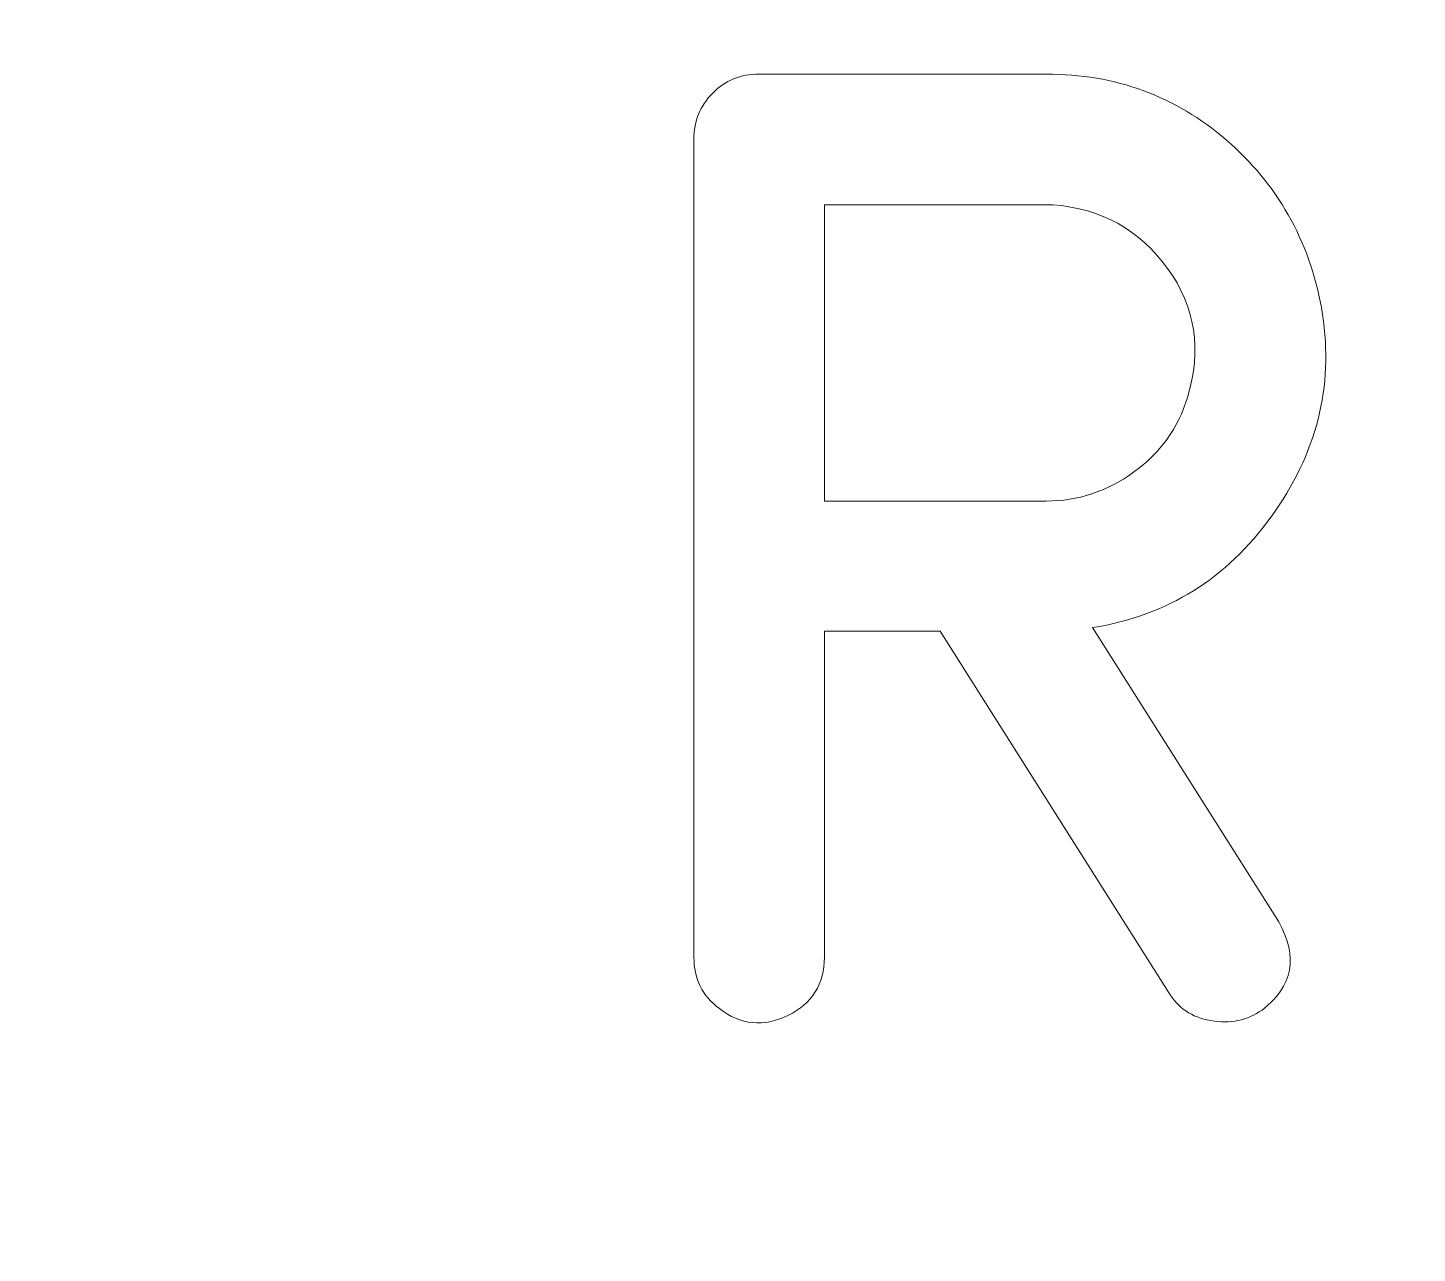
# Model space of a CAD drawing. Header units: millimetres. Extents: x -73 to 73, y -192 to 195.
# Drawn here: x -59.886 to -55.234, y 185.02 to 189.122 of the extents above; entities that cross this region are included whole.
import ezdxf

# ---------------------------------------------------------------- set-up
doc = ezdxf.new("R2010")
doc.units = ezdxf.units.MM
doc.header["$MEASUREMENT"] = 0
doc.layers.add('LED', color=7, linetype='Continuous')

msp = doc.modelspace()

# ---------------------------------------------------------------- linework, layer by layer
at = {"layer": 'LED', "color": 250, "lineweight": 9}
msp.add_open_spline([(70.6599, 74.2658), (70.9361, 74.248), (71.2072, 74.3453), (71.409, 74.5346), (71.409, 74.5346), (71.6108, 74.724), (71.7252, 74.987), (71.725, 75.2637), (71.725, 75.2637), (71.725, 75.2637), (71.725, 89.1213), (71.725, 89.1213), (71.725, 89.1213), (71.7248, 89.3867), (71.6193, 89.6411), (71.4315, 89.8287), (71.4315, 89.8287), (71.2437, 90.0162), (70.9904, 90.1215), (70.725, 90.1213), (70.725, 90.1213), (70.725, 90.1213), (68.2625, 90.1213), (68.2625, 90.1213), (68.2625, 90.1213), (65.9403, 90.1213), (63.7945, 91.3602), (62.6333, 93.3713), (62.6333, 93.3713), (61.4722, 95.3824), (61.4722, 97.8602), (62.6333, 99.8713), (62.6333, 99.8713), (63.7945, 101.8824), (65.9403, 103.1213), (68.2625, 103.1213), (68.2625, 103.1213), (68.2625, 103.1213), (70.725, 103.1213), (70.725, 103.1213), (70.725, 103.1213), (70.9904, 103.1215), (71.2448, 103.227), (71.4324, 103.4148), (71.4324, 103.4148), (71.6199, 103.6026), (71.7252, 103.8559), (71.725, 104.1213), (71.725, 104.1213), (71.725, 104.1213), (71.725, 174.8463), (71.725, 174.8463), (71.725, 174.8463), (71.7248, 175.1117), (71.6193, 175.3661), (71.4315, 175.5537), (71.4315, 175.5537), (71.2437, 175.7412), (70.9904, 175.8465), (70.725, 175.8463), (70.725, 175.8463), (70.725, 175.8463), (68.2625, 175.8463), (68.2625, 175.8463), (68.2625, 175.8463), (65.9403, 175.8463), (63.7945, 177.0852), (62.6333, 179.0963), (62.6333, 179.0963), (61.4722, 181.1074), (61.4722, 183.5852), (62.6333, 185.5963), (62.6333, 185.5963), (63.7945, 187.6074), (65.9403, 188.8463), (68.2625, 188.8463), (68.2625, 188.8463), (68.2625, 188.8463), (70.725, 188.8463), (70.725, 188.8463), (70.725, 188.8463), (70.9904, 188.8465), (71.2448, 188.952), (71.4324, 189.1398), (71.4324, 189.1398), (71.6199, 189.3276), (71.7252, 189.5809), (71.725, 189.8463), (71.725, 189.8463), (71.725, 189.8463), (71.725, 193.6206), (71.725, 193.6206), (71.725, 193.6206), (71.7248, 193.886), (71.6193, 194.1404), (71.4315, 194.328), (71.4315, 194.328), (71.2437, 194.5155), (70.9904, 194.6208), (70.725, 194.6206), (70.725, 194.6206), (70.725, 194.6206), (-70.725, 194.6206), (-70.725, 194.6206), (-70.725, 194.6206), (-70.9904, 194.6204), (-71.2448, 194.5148), (-71.4324, 194.3271), (-71.4324, 194.3271), (-71.6199, 194.1393), (-71.7252, 193.886), (-71.725, 193.6206), (-71.725, 193.6206), (-71.725, 193.6206), (-71.725, 189.8463), (-71.725, 189.8463), (-71.725, 189.8463), (-71.7248, 189.5809), (-71.6192, 189.3265), (-71.4315, 189.1389), (-71.4315, 189.1389), (-71.2437, 188.9514), (-70.9904, 188.8461), (-70.725, 188.8463), (-70.725, 188.8463), (-70.725, 188.8463), (-68.2625, 188.8463), (-68.2625, 188.8463), (-68.2625, 188.8463), (-65.9403, 188.8463), (-63.7944, 187.6074), (-62.6333, 185.5963), (-62.6333, 185.5963), (-61.4722, 183.5852), (-61.4722, 181.1074), (-62.6333, 179.0963), (-62.6333, 179.0963), (-63.7944, 177.0852), (-65.9403, 175.8463), (-68.2625, 175.8463), (-68.2625, 175.8463), (-68.2625, 175.8463), (-70.725, 175.8463), (-70.725, 175.8463), (-70.725, 175.8463), (-70.9904, 175.8461), (-71.2448, 175.7405), (-71.4324, 175.5528), (-71.4324, 175.5528), (-71.6199, 175.365), (-71.7252, 175.1117), (-71.725, 174.8463), (-71.725, 174.8463), (-71.725, 174.8463), (-71.725, 104.1213), (-71.725, 104.1213), (-71.725, 104.1213), (-71.7248, 103.8559), (-71.6192, 103.6015), (-71.4315, 103.4139), (-71.4315, 103.4139), (-71.2437, 103.2264), (-70.9904, 103.1211), (-70.725, 103.1213), (-70.725, 103.1213), (-70.725, 103.1213), (-68.2625, 103.1213), (-68.2625, 103.1213), (-68.2625, 103.1213), (-65.9403, 103.1213), (-63.7944, 101.8824), (-62.6333, 99.8713), (-62.6333, 99.8713), (-61.4722, 97.8602), (-61.4722, 95.3824), (-62.6333, 93.3713), (-62.6333, 93.3713), (-63.7944, 91.3602), (-65.9403, 90.1213), (-68.2625, 90.1213), (-68.2625, 90.1213), (-68.2625, 90.1213), (-70.725, 90.1213), (-70.725, 90.1213), (-70.725, 90.1213), (-70.9904, 90.1211), (-71.2448, 90.0155), (-71.4324, 89.8278), (-71.4324, 89.8278), (-71.6199, 89.64), (-71.7252, 89.3867), (-71.725, 89.1213), (-71.725, 89.1213), (-71.725, 89.1213), (-71.725, 84.4887), (-71.725, 84.4887), (-71.725, 84.4887), (-71.7247, 83.9613), (-71.3163, 83.5248), (-70.7901, 83.4908), (-70.7901, 83.4908), (-70.7901, 83.4908), (70.6599, 74.2658), (70.6599, 74.2658)], degree=3, knots=[0, 0, 0, 0, 0.019231, 0.019231, 0.019231, 0.019231, 0.038462, 0.038462, 0.038462, 0.038462, 0.057692, 0.057692, 0.057692, 0.057692, 0.076923, 0.076923, 0.076923, 0.076923, 0.096154, 0.096154, 0.096154, 0.096154, 0.115385, 0.115385, 0.115385, 0.115385, 0.134615, 0.134615, 0.134615, 0.134615, 0.153846, 0.153846, 0.153846, 0.153846, 0.173077, 0.173077, 0.173077, 0.173077, 0.192308, 0.192308, 0.192308, 0.192308, 0.211538, 0.211538, 0.211538, 0.211538, 0.230769, 0.230769, 0.230769, 0.230769, 0.25, 0.25, 0.25, 0.25, 0.269231, 0.269231, 0.269231, 0.269231, 0.288462, 0.288462, 0.288462, 0.288462, 0.307692, 0.307692, 0.307692, 0.307692, 0.326923, 0.326923, 0.326923, 0.326923, 0.346154, 0.346154, 0.346154, 0.346154, 0.365385, 0.365385, 0.365385, 0.365385, 0.384615, 0.384615, 0.384615, 0.384615, 0.403846, 0.403846, 0.403846, 0.403846, 0.423077, 0.423077, 0.423077, 0.423077, 0.442308, 0.442308, 0.442308, 0.442308, 0.461538, 0.461538, 0.461538, 0.461538, 0.480769, 0.480769, 0.480769, 0.480769, 0.5, 0.5, 0.5, 0.5, 0.519231, 0.519231, 0.519231, 0.519231, 0.538462, 0.538462, 0.538462, 0.538462, 0.557692, 0.557692, 0.557692, 0.557692, 0.576923, 0.576923, 0.576923, 0.576923, 0.596154, 0.596154, 0.596154, 0.596154, 0.615385, 0.615385, 0.615385, 0.615385, 0.634615, 0.634615, 0.634615, 0.634615, 0.653846, 0.653846, 0.653846, 0.653846, 0.673077, 0.673077, 0.673077, 0.673077, 0.692308, 0.692308, 0.692308, 0.692308, 0.711538, 0.711538, 0.711538, 0.711538, 0.730769, 0.730769, 0.730769, 0.730769, 0.75, 0.75, 0.75, 0.75, 0.769231, 0.769231, 0.769231, 0.769231, 0.788462, 0.788462, 0.788462, 0.788462, 0.807692, 0.807692, 0.807692, 0.807692, 0.826923, 0.826923, 0.826923, 0.826923, 0.846154, 0.846154, 0.846154, 0.846154, 0.865385, 0.865385, 0.865385, 0.865385, 0.884615, 0.884615, 0.884615, 0.884615, 0.903846, 0.903846, 0.903846, 0.903846, 0.923077, 0.923077, 0.923077, 0.923077, 0.942308, 0.942308, 0.942308, 0.942308, 0.961538, 0.961538, 0.961538, 0.961538, 1, 1, 1, 1], dxfattribs=at)
at = {"layer": 'LED', "color": 240, "lineweight": 9}
for points, knots in [([(-55.6979, 186.1286), (-55.6317, 186.0116), (-55.6503, 185.9137), (-55.7534, 185.8338), (-55.7534, 185.8338), (-55.8032, 185.7989), (-55.8603, 185.7867), (-55.9249, 185.7984), (-55.9249, 185.7984), (-55.9895, 185.8095), (-56.0365, 185.8417), (-56.0667, 185.8941), (-56.0667, 185.8941), (-56.0667, 185.8941), (-56.8308, 187.1022), (-56.8308, 187.1022), (-56.8308, 187.1022), (-56.8308, 187.1022), (-57.2187, 187.1022), (-57.2187, 187.1022), (-57.2187, 187.1022), (-57.2187, 187.1022), (-57.2187, 186.0105), (-57.2187, 186.0105), (-57.2187, 186.0105), (-57.2187, 185.9206), (-57.2595, 185.856), (-57.3409, 185.8158), (-57.3409, 185.8158), (-57.423, 185.7761), (-57.4992, 185.7835), (-57.5706, 185.8386), (-57.5706, 185.8386), (-57.6272, 185.8809), (-57.6558, 185.9381), (-57.6558, 186.0105), (-57.6558, 186.0105), (-57.6558, 186.0105), (-57.6558, 188.75), (-57.6558, 188.75), (-57.6558, 188.75), (-57.6558, 188.8098), (-57.6346, 188.8612), (-57.5928, 188.9035), (-57.5928, 188.9035), (-57.551, 188.9458), (-57.4997, 188.967), (-57.4388, 188.967), (-57.4388, 188.967), (-57.4388, 188.967), (-56.4763, 188.967), (-56.4763, 188.967), (-56.4763, 188.967), (-56.2445, 188.967), (-56.0434, 188.8934), (-55.873, 188.7463), (-55.873, 188.7463), (-55.7026, 188.5987), (-55.5963, 188.4119), (-55.555, 188.1854), (-55.555, 188.1854), (-55.5116, 187.9425), (-55.5629, 187.7155), (-55.7095, 187.5044), (-55.7095, 187.5044), (-55.8556, 187.2927), (-56.0498, 187.1647), (-56.2916, 187.1192), (-56.2916, 187.1192), (-56.2916, 187.1192), (-56.3212, 187.1144), (-56.3212, 187.1144), (-56.3212, 187.1144), (-56.3212, 187.1144), (-55.6979, 186.1286), (-55.6979, 186.1286)], [0, 0, 0, 0, 0.05, 0.05, 0.05, 0.05, 0.1, 0.1, 0.1, 0.1, 0.15, 0.15, 0.15, 0.15, 0.2, 0.2, 0.2, 0.2, 0.25, 0.25, 0.25, 0.25, 0.3, 0.3, 0.3, 0.3, 0.35, 0.35, 0.35, 0.35, 0.4, 0.4, 0.4, 0.4, 0.45, 0.45, 0.45, 0.45, 0.5, 0.5, 0.5, 0.5, 0.55, 0.55, 0.55, 0.55, 0.6, 0.6, 0.6, 0.6, 0.65, 0.65, 0.65, 0.65, 0.7, 0.7, 0.7, 0.7, 0.75, 0.75, 0.75, 0.75, 0.8, 0.8, 0.8, 0.8, 0.85, 0.85, 0.85, 0.85, 0.9, 0.9, 0.9, 0.9, 1, 1, 1, 1]), ([(-56.4763, 187.5377), (-56.3705, 187.5377), (-56.2731, 187.5695), (-56.1837, 187.634), (-56.1837, 187.634), (-56.0942, 187.6981), (-56.0344, 187.7817), (-56.0032, 187.8849), (-56.0032, 187.8849), (-55.9545, 188.0441), (-55.9768, 188.1881), (-56.0699, 188.3167), (-56.0699, 188.3167), (-56.163, 188.4452), (-56.2911, 188.5162), (-56.4541, 188.5299), (-56.4541, 188.5299), (-56.4541, 188.5299), (-57.2187, 188.5299), (-57.2187, 188.5299), (-57.2187, 188.5299), (-57.2187, 188.5299), (-57.2187, 187.5377), (-57.2187, 187.5377), (-57.2187, 187.5377), (-57.2187, 187.5377), (-56.4763, 187.5377), (-56.4763, 187.5377)], [0, 0, 0, 0, 0.125, 0.125, 0.125, 0.125, 0.25, 0.25, 0.25, 0.25, 0.375, 0.375, 0.375, 0.375, 0.5, 0.5, 0.5, 0.5, 0.625, 0.625, 0.625, 0.625, 0.75, 0.75, 0.75, 0.75, 1, 1, 1, 1])]:
    msp.add_open_spline(points, degree=3, knots=knots, dxfattribs=at)

doc.saveas('drawing.dxf')
